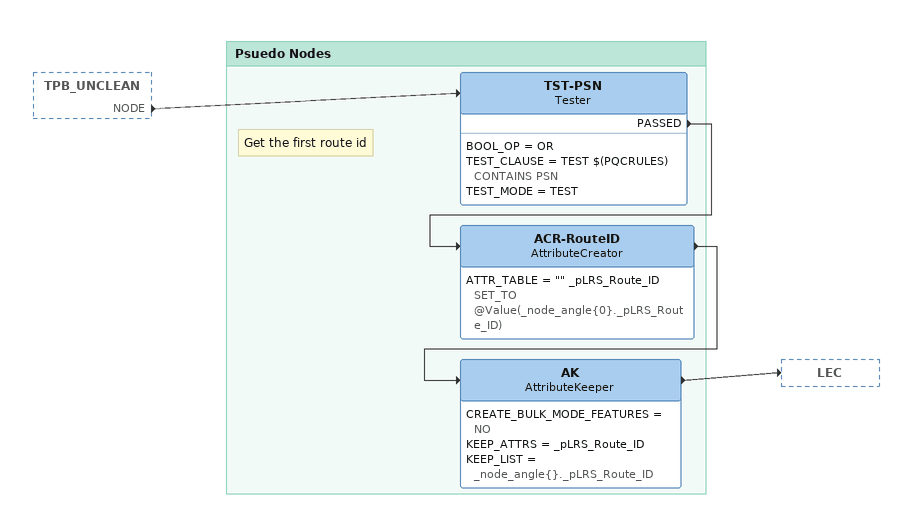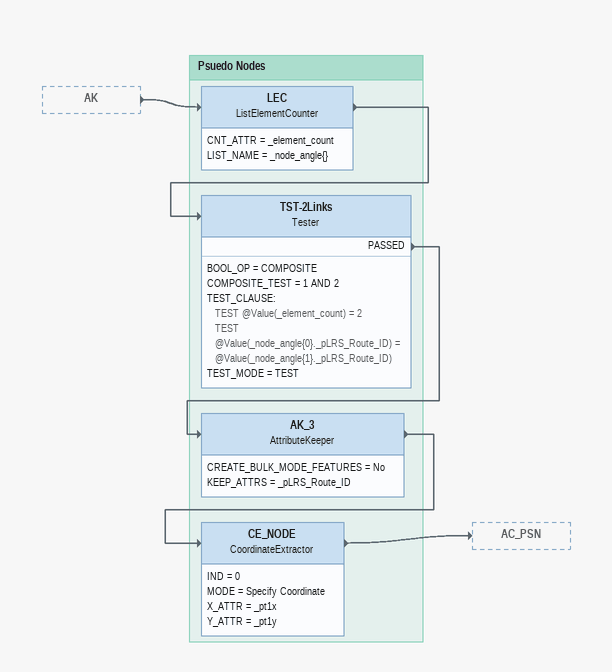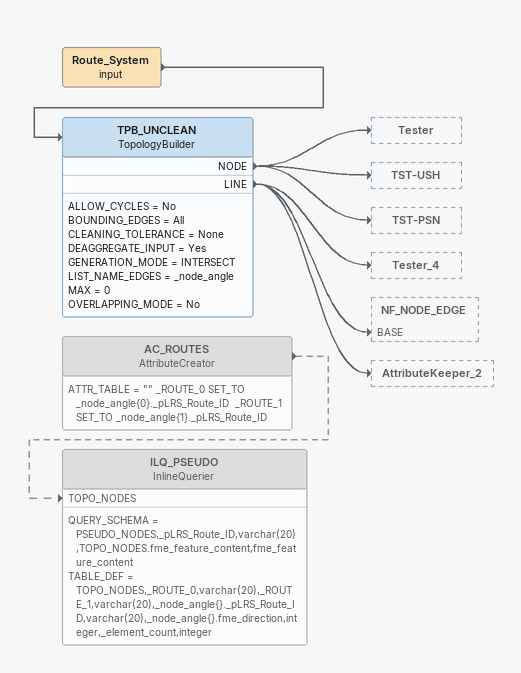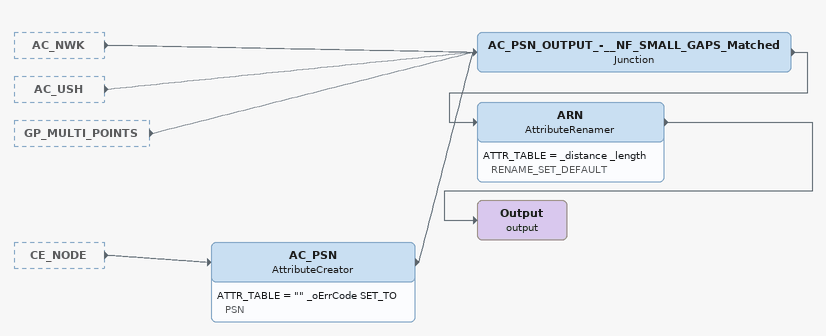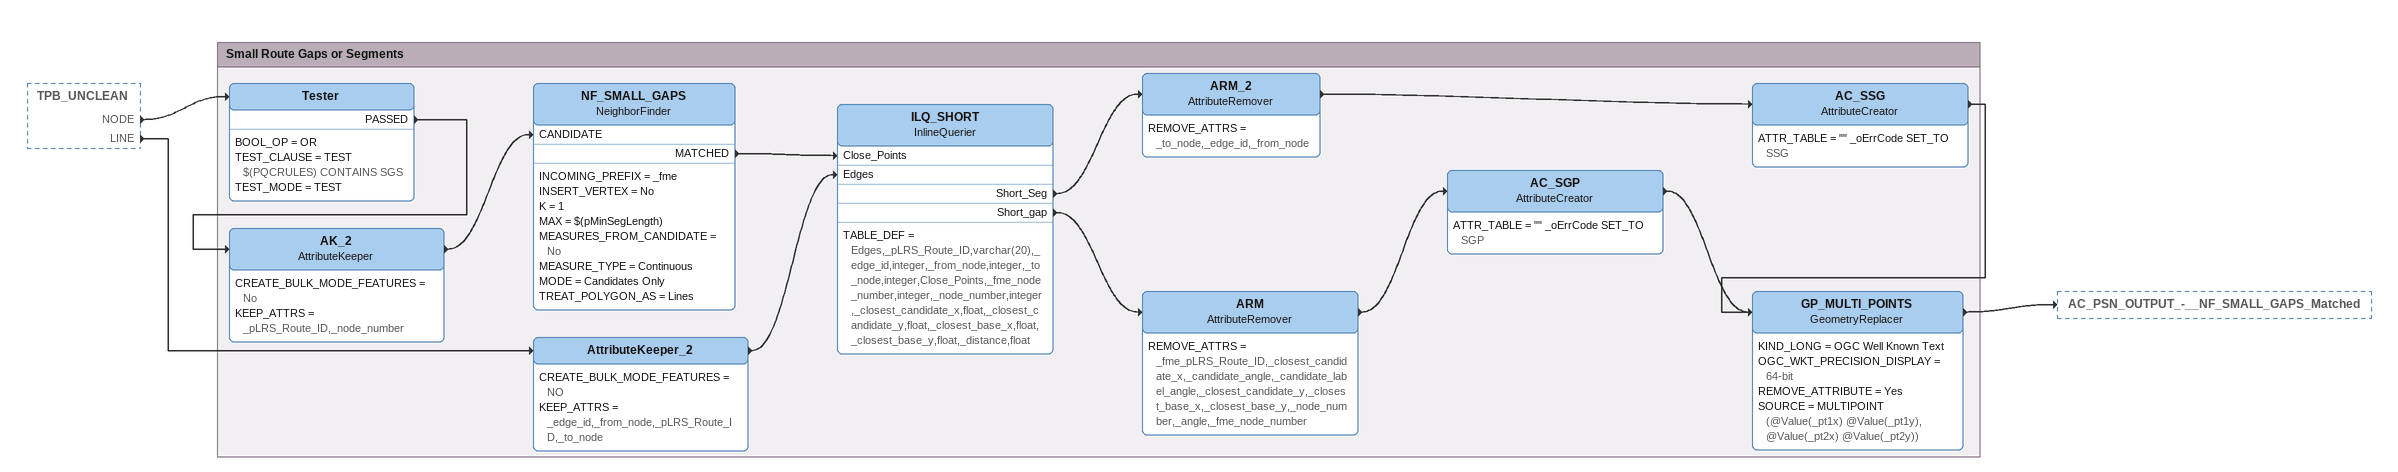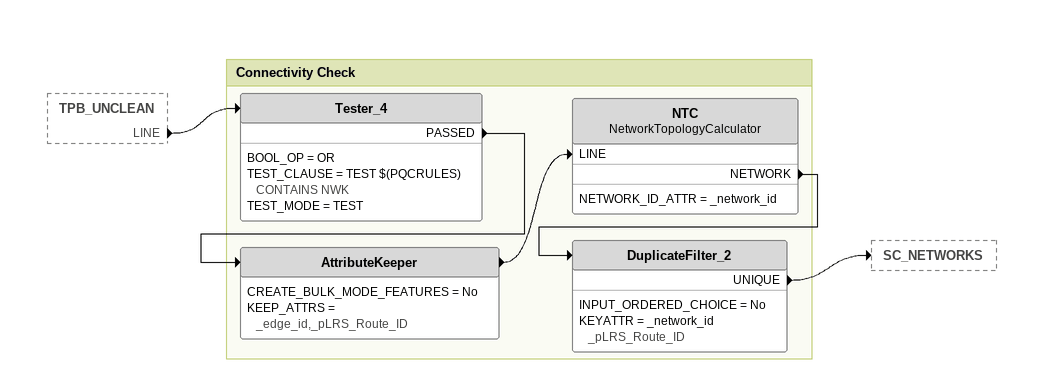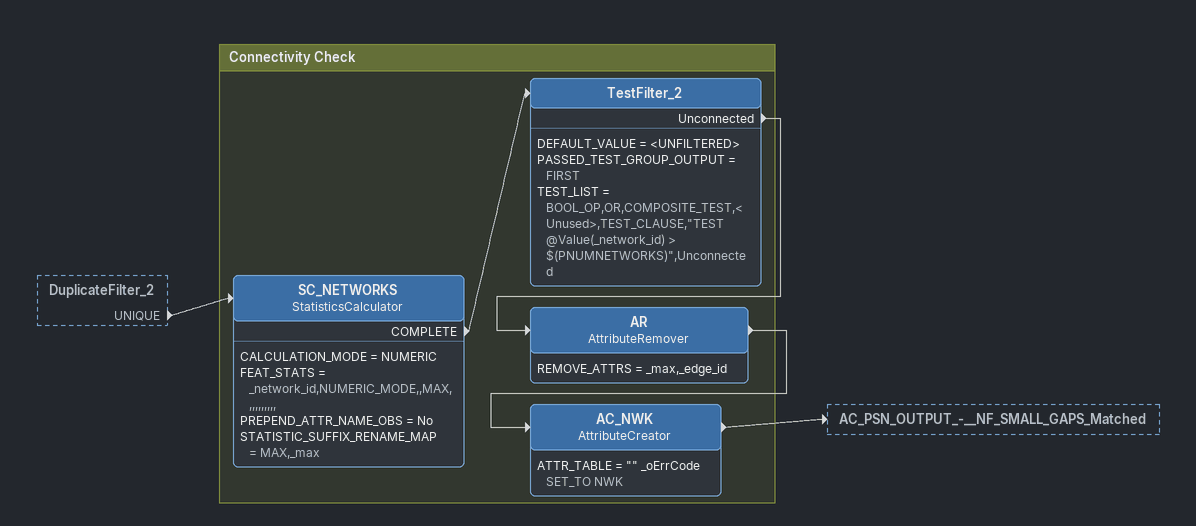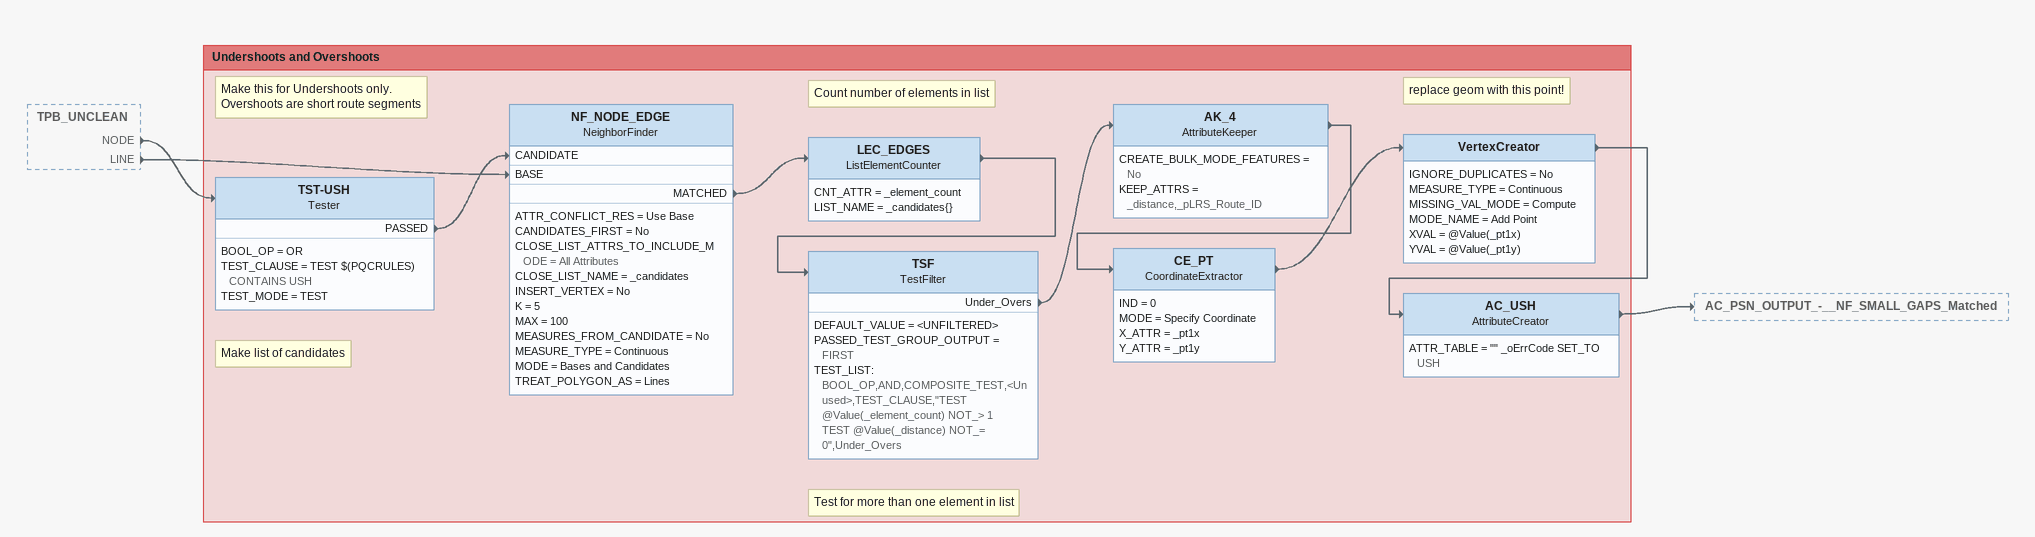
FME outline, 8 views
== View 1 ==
TPB_UNCLEAN [outside]
    NODE -> TST-PSN

Bookmark: Psuedo Nodes
TST-PSN: Tester
    BOOL_OP = OR
    TEST_CLAUSE = TEST $(PQCRULES) CONTAINS PSN
    TEST_MODE = TEST
    PASSED -> ACR-RouteID
Note: Get the first route id
ACR-RouteID: AttributeCreator
    ATTR_TABLE = "" _pLRS_Route_ID SET_TO @Value(_node_angle{0}._pLRS_Route_ID)
    -> AK
AK: AttributeKeeper
    CREATE_BULK_MODE_FEATURES = NO
    KEEP_ATTRS = _pLRS_Route_ID
    KEEP_LIST = _node_angle{}._pLRS_Route_ID
    -> LEC

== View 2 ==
AK [outside]
    -> LEC

Bookmark: Psuedo Nodes
LEC: ListElementCounter
    CNT_ATTR = _element_count
    LIST_NAME = _node_angle{}
    -> TST-2Links
TST-2Links: Tester
    BOOL_OP = COMPOSITE
    COMPOSITE_TEST = 1 AND 2
    TEST_CLAUSE:
      TEST @Value(_element_count) = 2
      TEST @Value(_node_angle{0}._pLRS_Route_ID) = @Value(_node_angle{1}._pLRS_Route_ID)
    TEST_MODE = TEST
    PASSED -> AK_3
AK_3: AttributeKeeper
    CREATE_BULK_MODE_FEATURES = No
    KEEP_ATTRS = _pLRS_Route_ID
    -> CE_NODE
CE_NODE: CoordinateExtractor
    IND = 0
    MODE = Specify Coordinate
    X_ATTR = _pt1x
    Y_ATTR = _pt1y
    -> AC_PSN

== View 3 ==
AC_ROUTES: AttributeCreator [off]
    ATTR_TABLE = "" _ROUTE_0 SET_TO _node_angle{0}._pLRS_Route_ID  _ROUTE_1 SET_TO _node_angle{1}._pLRS_Route_ID
    -> ILQ_PSEUDO [TOPO_NODES] [off]
ILQ_PSEUDO: InlineQuerier [off]
    QUERY_SCHEMA = PSEUDO_NODES,_pLRS_Route_ID,varchar(20),TOPO_NODES.fme_feature_content,fme_feature_content
    TABLE_DEF = TOPO_NODES,_ROUTE_0,varchar(20),_ROUTE_1,varchar(20),_node_angle{}._pLRS_Route_ID,varchar(20),_node_angle{}.fme_direction,integer,_element_count,integer
Route_System (input)
    -> TPB_UNCLEAN
TPB_UNCLEAN: TopologyBuilder
    ALLOW_CYCLES = No
    BOUNDING_EDGES = All
    CLEANING_TOLERANCE = None
    DEAGGREGATE_INPUT = Yes
    GENERATION_MODE = INTERSECT
    LIST_NAME_EDGES = _node_angle
    MAX = 0
    OVERLAPPING_MODE = No
    NODE -> Tester
    NODE -> TST-USH
    NODE -> TST-PSN
    LINE -> Tester_4
    LINE -> NF_NODE_EDGE [BASE]
    LINE -> AttributeKeeper_2

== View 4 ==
AC_NWK [outside]
    -> AC_PSN_OUTPUT_-__NF_SMALL_GAPS_Matched
AC_USH [outside]
    -> AC_PSN_OUTPUT_-__NF_SMALL_GAPS_Matched
GP_MULTI_POINTS [outside]
    -> AC_PSN_OUTPUT_-__NF_SMALL_GAPS_Matched
CE_NODE [outside]
    -> AC_PSN
AC_PSN: AttributeCreator
    ATTR_TABLE = "" _oErrCode SET_TO PSN
    -> AC_PSN_OUTPUT_-__NF_SMALL_GAPS_Matched
AC_PSN_OUTPUT_-__NF_SMALL_GAPS_Matched: Junction
    -> ARN
ARN: AttributeRenamer
    ATTR_TABLE = _distance _length RENAME_SET_DEFAULT
    -> Output (output)
Output (output)

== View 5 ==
TPB_UNCLEAN [outside]
    NODE -> Tester
    LINE -> AttributeKeeper_2

Bookmark: Small Route Gaps or Segments
Tester
    BOOL_OP = OR
    TEST_CLAUSE = TEST $(PQCRULES) CONTAINS SGS
    TEST_MODE = TEST
    PASSED -> AK_2
AK_2: AttributeKeeper
    CREATE_BULK_MODE_FEATURES = No
    KEEP_ATTRS = _pLRS_Route_ID,_node_number
    -> NF_SMALL_GAPS [CANDIDATE]
NF_SMALL_GAPS: NeighborFinder
    INCOMING_PREFIX = _fme
    INSERT_VERTEX = No
    K = 1
    MAX = $(pMinSegLength)
    MEASURES_FROM_CANDIDATE = No
    MEASURE_TYPE = Continuous
    MODE = Candidates Only
    TREAT_POLYGON_AS = Lines
    MATCHED -> ILQ_SHORT [Close_Points]
AttributeKeeper_2
    CREATE_BULK_MODE_FEATURES = NO
    KEEP_ATTRS = _edge_id,_from_node,_pLRS_Route_ID,_to_node
    -> ILQ_SHORT [Edges]
ILQ_SHORT: InlineQuerier
    TABLE_DEF = Edges,_pLRS_Route_ID,varchar(20),_edge_id,integer,_from_node,integer,_to_node,integer,Close_Points,_fme_node_number,integer,_node_number,integer,_closest_candidate_x,float,_closest_candidate_y,float,_closest_base_x,float,_closest_base_y,float,_distance,float
    Short_Seg -> ARM_2
    Short_gap -> ARM
ARM_2: AttributeRemover
    REMOVE_ATTRS = _to_node,_edge_id,_from_node
    -> AC_SSG
AC_SSG: AttributeCreator
    ATTR_TABLE = "" _oErrCode SET_TO SSG
    -> GP_MULTI_POINTS
ARM: AttributeRemover
    REMOVE_ATTRS = _fme_pLRS_Route_ID,_closest_candidate_x,_candidate_angle,_candidate_label_angle,_closest_candidate_y,_closest_base_x,_closest_base_y,_node_number,_angle,_fme_node_number
    -> AC_SGP
AC_SGP: AttributeCreator
    ATTR_TABLE = "" _oErrCode SET_TO SGP
    -> GP_MULTI_POINTS
GP_MULTI_POINTS: GeometryReplacer
    KIND_LONG = OGC Well Known Text
    OGC_WKT_PRECISION_DISPLAY = 64-bit
    REMOVE_ATTRIBUTE = Yes
    SOURCE = MULTIPOINT (@Value(_pt1x) @Value(_pt1y), @Value(_pt2x) @Value(_pt2y))
    -> AC_PSN_OUTPUT_-__NF_SMALL_GAPS_Matched

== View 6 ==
TPB_UNCLEAN [outside]
    LINE -> Tester_4

Bookmark: Connectivity Check
Tester_4
    BOOL_OP = OR
    TEST_CLAUSE = TEST $(PQCRULES) CONTAINS NWK
    TEST_MODE = TEST
    PASSED -> AttributeKeeper
AttributeKeeper
    CREATE_BULK_MODE_FEATURES = No
    KEEP_ATTRS = _edge_id,_pLRS_Route_ID
    -> NTC [LINE]
NTC: NetworkTopologyCalculator
    NETWORK_ID_ATTR = _network_id
    NETWORK -> DuplicateFilter_2
DuplicateFilter_2
    INPUT_ORDERED_CHOICE = No
    KEYATTR = _network_id _pLRS_Route_ID
    UNIQUE -> SC_NETWORKS

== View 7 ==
DuplicateFilter_2 [outside]
    UNIQUE -> SC_NETWORKS

Bookmark: Connectivity Check
SC_NETWORKS: StatisticsCalculator
    CALCULATION_MODE = NUMERIC
    FEAT_STATS = _network_id,NUMERIC_MODE,,MAX,,,,,,,,,,
    PREPEND_ATTR_NAME_OBS = No
    STATISTIC_SUFFIX_RENAME_MAP = MAX,_max
    COMPLETE -> TestFilter_2
TestFilter_2
    DEFAULT_VALUE = <UNFILTERED>
    PASSED_TEST_GROUP_OUTPUT = FIRST
    TEST_LIST = BOOL_OP,OR,COMPOSITE_TEST,<Unused>,TEST_CLAUSE,"TEST @Value(_network_id) > $(PNUMNETWORKS)",Unconnected
    Unconnected -> AR
AR: AttributeRemover
    REMOVE_ATTRS = _max,_edge_id
    -> AC_NWK
AC_NWK: AttributeCreator
    ATTR_TABLE = "" _oErrCode SET_TO NWK
    -> AC_PSN_OUTPUT_-__NF_SMALL_GAPS_Matched

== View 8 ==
TPB_UNCLEAN [outside]
    NODE -> TST-USH
    LINE -> NF_NODE_EDGE [BASE]

Bookmark: Undershoots and Overshoots
Note: Make this for Undershoots only. Overshoots are short route segments
TST-USH: Tester
    BOOL_OP = OR
    TEST_CLAUSE = TEST $(PQCRULES) CONTAINS USH
    TEST_MODE = TEST
    PASSED -> NF_NODE_EDGE [CANDIDATE]
Note: Make list of candidates
NF_NODE_EDGE: NeighborFinder
    ATTR_CONFLICT_RES = Use Base
    CANDIDATES_FIRST = No
    CLOSE_LIST_ATTRS_TO_INCLUDE_MODE = All Attributes
    CLOSE_LIST_NAME = _candidates
    INSERT_VERTEX = No
    K = 5
    MAX = 100
    MEASURES_FROM_CANDIDATE = No
    MEASURE_TYPE = Continuous
    MODE = Bases and Candidates
    TREAT_POLYGON_AS = Lines
    MATCHED -> LEC_EDGES
Note: Count number of elements in list
LEC_EDGES: ListElementCounter
    CNT_ATTR = _element_count
    LIST_NAME = _candidates{}
    -> TSF
Note: Test for more than one element in list
TSF: TestFilter
    DEFAULT_VALUE = <UNFILTERED>
    PASSED_TEST_GROUP_OUTPUT = FIRST
    TEST_LIST:
      BOOL_OP,AND,COMPOSITE_TEST,<Unused>,TEST_CLAUSE,"TEST @Value(_element_count) NOT_> 1
      TEST @Value(_distance) NOT_= 0",Under_Overs
    Under_Overs -> AK_4
AK_4: AttributeKeeper
    CREATE_BULK_MODE_FEATURES = No
    KEEP_ATTRS = _distance,_pLRS_Route_ID
    -> CE_PT
CE_PT: CoordinateExtractor
    IND = 0
    MODE = Specify Coordinate
    X_ATTR = _pt1x
    Y_ATTR = _pt1y
    -> VertexCreator
Note: replace geom with this point!
VertexCreator
    IGNORE_DUPLICATES = No
    MEASURE_TYPE = Continuous
    MISSING_VAL_MODE = Compute
    MODE_NAME = Add Point
    XVAL = @Value(_pt1x)
    YVAL = @Value(_pt1y)
    -> AC_USH
AC_USH: AttributeCreator
    ATTR_TABLE = "" _oErrCode SET_TO USH
    -> AC_PSN_OUTPUT_-__NF_SMALL_GAPS_Matched
